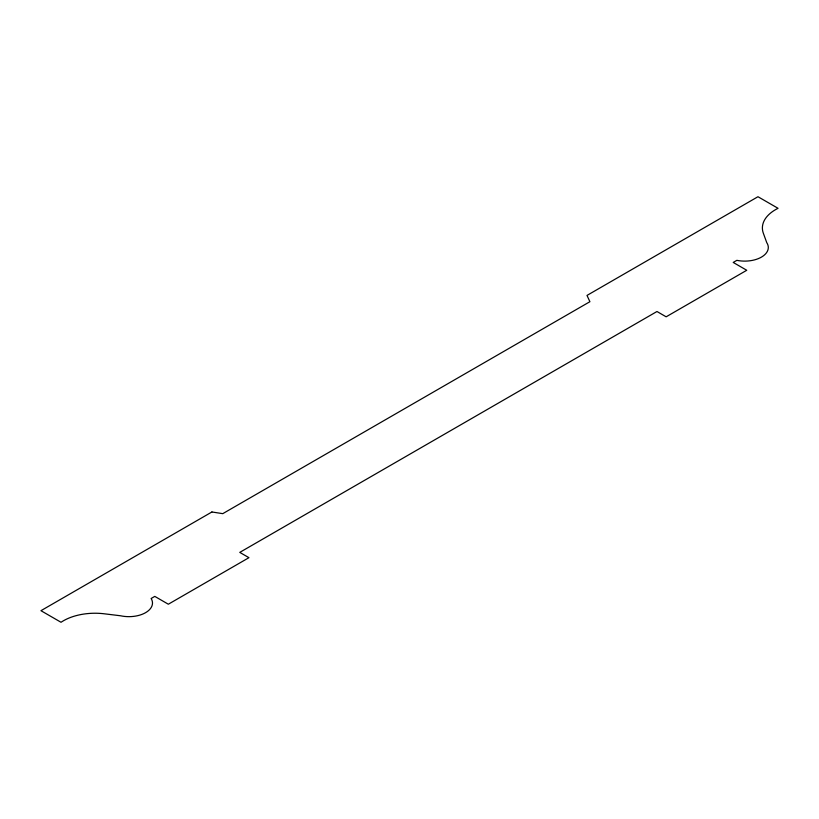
<?xml version="1.0" encoding="UTF-8"?>
<svg xmlns="http://www.w3.org/2000/svg" width="819" height="819" viewBox="0 0 819 819"><rect width="100%" height="100%" fill="white"/><g stroke="black" fill="none" stroke-linecap="round" stroke-linejoin="round"><path stroke-width="1.23" d="M211.916 511.977L40.95 610.687L61.026 622.276A44.748 25.839 0 0 1 104.812 613.861L120.506 615.765A23.587 13.616 0 0 0 145.383 612.786A23.587 13.616 0 0 0 151.136 598.494L154.791 596.386L168.335 604.217L248.945 557.678L239.772 552.385L656.981 311.507L666.144 316.81L746.754 270.27L733.21 262.438L736.854 260.34A23.587 13.616 0 0 0 761.609 257.012A23.587 13.616 0 0 0 766.758 242.649L763.472 233.589A44.748 25.839 0 0 1 778.05 208.313L757.974 196.724L586.998 295.424L589.905 301.699L222.768 513.656L211.916 511.977"/></g></svg>
